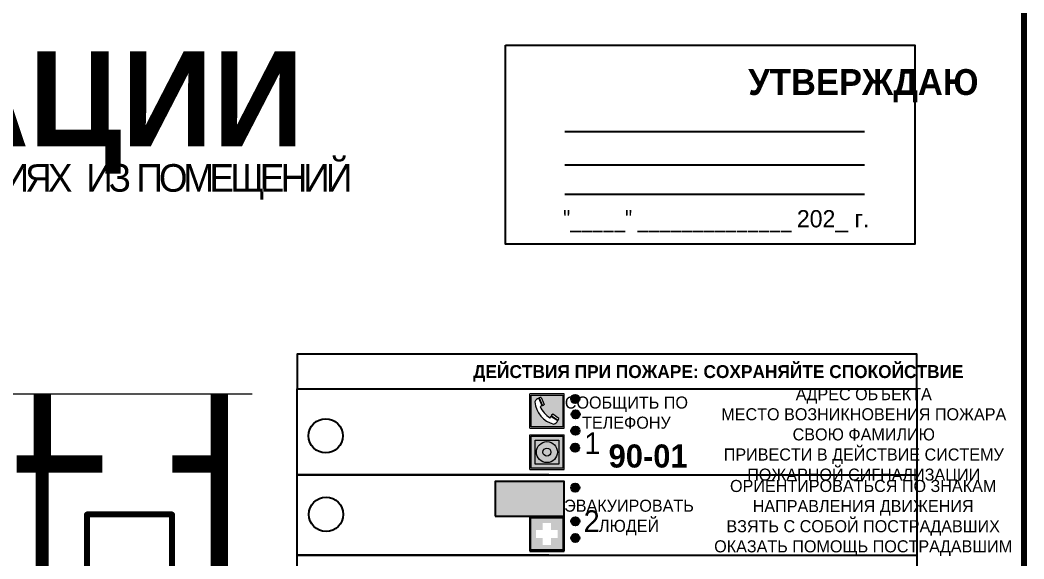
# Model space of a CAD drawing. Header units: millimetres. Extents: x 13114 to 67229, y 22859 to 38520.
# Drawn here: x 27667.4 to 27900.2, y 31554.9 to 31679.9 of the extents above; entities that cross this region are included whole.
import ezdxf

# ---------------------------------------------------------------- set-up
doc = ezdxf.new("R2010")
doc.units = ezdxf.units.MM
doc.styles.add('обычный', font='arial.ttf')

# ---------------------------------------------------------------- blocks, each defined once
blk = doc.blocks.new('A$C456E1F9C')
at = {"lineweight": 5}
h = blk.add_hatch(color=242, dxfattribs=at)
h.paths.add_polyline_path([(0.51, -1.47), (0.51, -13.26), (12.29, -13.26), (12.29, -1.47)])
h.paths.add_polyline_path([(5.42, -4.95, -0.254479), (4.78, -5.4), (3.52, -2.53, -0.209735), (4.23, -2.4)], flags=16)
h.paths.add_polyline_path([(8.53, -8.6), (10.87, -10.17), (10.54, -10.76), (8.03, -9.13, -0.192251)], flags=16)
h.paths.add_polyline_path([(4.61, -5.49, 0.005518), (3.87, -5.72, 0.128647), (7.49, -10.01, 0.00809), (7.83, -9.33), (10.47, -10.97, -0.16736), (8.99, -12.25, -0.327862), (1.95, -3.95, -0.166952), (3.36, -2.62)], flags=16)
at = {"color": 242, "lineweight": 5}
for p, q in [((0, -13.77), (0, -0.97)), ((12.8, -0.97), (0, -0.97)), ((4.61, -5.49), (3.36, -2.62)), ((3.52, -2.53), (4.78, -5.4)), ((4.23, -2.4), (5.42, -4.95)), ((12.8, -13.77), (12.8, -0.97)), ((7.83, -9.33), (10.47, -10.97)), ((8.03, -9.13), (10.54, -10.76)), ((10.81, -10.12), (8.53, -8.6)), ((10.54, -10.76), (10.8, -10.3)), ((10.8, -10.3), (10.81, -10.12)), ((0, -13.77), (12.8, -13.77))]:
    blk.add_line(p, q, dxfattribs=at)
blk.add_lwpolyline([(0.51, -1.47), (12.29, -1.47), (12.29, -13.26), (0.51, -13.26)], close=True, dxfattribs=at)
for centre, radius, start, end in [((4.59, -5.34), 2.99, 114.2845, 152.1974), ((4.02, -3.27), 0.891, 76.3284, 123.7092), ((11.12, -3.31), 9.19, 183.9915, 256.6009), ((14.98, -39.1), 35.17, 107.1487, 108.4135), ((13.86, -0.94), 11.08, 205.5536, 234.8762), ((4.68, -4.59), 0.824, 276.9621, 334.0723), ((-13.31, 0.8), 23.44, 332.5487, 334.4027), ((8.94, -9.5), 0.989, 114.4092, 157.9388), ((7.87, -9.46), 3, 291.9291, 329.9329)]:
    blk.add_arc(centre, radius, start, end, dxfattribs=at)
blk = doc.blocks.new('A$C54414219')
at = {"true_color": 0xffffff}
h = blk.add_hatch(color=7, dxfattribs=at)
h.paths.add_polyline_path([(2.39, -9.45), (2.39, -18.3), (11.23, -18.3), (11.23, -9.45)], flags=0)
h.paths.add_polyline_path([(10.71, -13.87, -1), (2.92, -13.87, -1)], flags=0)
h.paths.add_polyline_path([(8.3, -13.87, -1), (5.33, -13.87, -1)], flags=0)
h.paths.add_polyline_path([(0.41, -7.47), (0.41, -20.27), (13.21, -20.27), (13.21, -7.47)])
h.paths.add_polyline_path([(0.92, -19.77), (12.71, -19.77), (12.71, -7.98), (0.92, -7.98)], flags=16)
h.paths.add_polyline_path([(11.23, -9.45), (11.23, -18.3), (2.39, -18.3), (2.39, -9.45)], flags=0)
at = {"lineweight": 5}
h = blk.add_hatch(color=242, dxfattribs=at)
h.paths.add_polyline_path([(12.71, -7.98), (0.92, -7.98), (0.92, -19.77), (12.71, -19.77)])
h.paths.add_polyline_path([(11.23, -18.3), (2.39, -18.3), (2.39, -9.45), (11.23, -9.45)], flags=16)
h.paths.add_polyline_path([(10.71, -13.87, -1), (2.92, -13.87, -1)], flags=0)
h.paths.add_polyline_path([(8.3, -13.87, -1), (5.33, -13.87, -1)], flags=0)
at = {"true_color": 0xffffff}
h = blk.add_hatch(color=7, dxfattribs=at)
h.paths.add_polyline_path([(2.39, -9.45), (2.39, -18.3), (11.23, -18.3), (11.23, -9.45)])
h.paths.add_polyline_path([(10.71, -13.87, -1), (2.92, -13.87, -1)], flags=16)
h.paths.add_polyline_path([(8.3, -13.87, -1), (5.33, -13.87, -1)], flags=0)
at = {"lineweight": 5}
h = blk.add_hatch(color=242, dxfattribs=at)
h.paths.add_polyline_path([(2.92, -13.87, 1), (10.71, -13.87, 1)])
h.paths.add_polyline_path([(8.3, -13.87, -1), (5.33, -13.87, -1)], flags=16)
at = {"color": 242, "lineweight": 5}
for p, q in [((0.41, -20.27), (0.41, -7.47)), ((0.41, -7.47), (13.21, -7.47)), ((0.41, -7.47), (13.21, -7.47)), ((13.21, -20.27), (13.21, -7.47)), ((0.41, -20.27), (13.21, -20.27))]:
    blk.add_line(p, q, dxfattribs=at)
for points in [[(0.92, -7.98), (12.71, -7.98), (12.71, -19.77), (0.92, -19.77)], [(2.39, -9.45), (11.23, -9.45), (11.23, -18.3), (2.39, -18.3)]]:
    blk.add_lwpolyline(points, close=True, dxfattribs=at)
for radius in [3.89, 1.49]:
    blk.add_circle((6.81, -13.87), radius, dxfattribs=at)
blk = doc.blocks.new('A$C32E8229D')
at = {"true_color": 0xffffff}
blk.add_hatch(color=7, dxfattribs=at).paths.add_polyline_path([(0, 0), (0, -8), (16, -8), (16, 0)])
h = blk.add_hatch(color=126)
h.paths.add_polyline_path([(0.2, -0.2), (15.8, -0.2), (15.8, -7.8), (0.2, -7.8)])
h.paths.add_polyline_path([(13.49, -2.05), (12.08, -2.05), (11.37, -2.63, 0.162397), (11.29, -2.84), (11.29, -3.63), (10.35, -3.63), (10.35, -4.05), (11.68, -4.05), (11.68, -3.48), (12.26, -4.28), (11.29, -5.1), (11.29, -6.78), (11.85, -6.78), (11.85, -5.44), (12.8, -4.64), (12.8, -5.94), (14.46, -5.94), (14.46, -5.39), (13.45, -5.39), (13.45, -3.97), (12.46, -2.59), (13.15, -2.59), (13.69, -3.34), (14.18, -3)], flags=16)
h.paths.add_polyline_path([(10.74, -1.82, 1), (11.8, -1.82, 1)], flags=16)
h.paths.add_polyline_path([(9.39, -3.59), (5.99, -3.59), (6.56, -3.03), (5.91, -3.03), (5.1, -3.83), (5.91, -4.64), (6.56, -4.64), (5.99, -4.09), (9.39, -4.09)], flags=16)
h.paths.add_polyline_path([(4.29, -1.08), (1.72, -1.08), (1.72, -6.6), (4.29, -6.6)], flags=16)
at = {"color": 126}
blk.add_lwpolyline([(16, -8), (0, -8), (0, 0), (16, 0)], close=True, dxfattribs=at)
blk = doc.blocks.new('A$C18900ED3')
h = blk.add_hatch(color=126)
h.paths.add_polyline_path([(-0.18, -0.18), (-7.02, -0.18), (-7.02, -7.02), (-0.18, -7.02)])
h.paths.add_polyline_path([(-5.89, -4.46), (-5.89, -2.77), (-4.46, -2.77), (-4.46, -1.31), (-2.77, -1.31), (-2.77, -2.77), (-1.33, -2.77), (-1.33, -4.46), (-2.77, -4.46), (-2.77, -5.89), (-4.46, -5.89), (-4.46, -4.46)], flags=16)
at = {"color": 126}
for p, q in [((-7.2, 0), (-7.2, -7.2)), ((0, 0), (-7.2, 0)), ((0, -7.2), (0, 0)), ((-7.02, -7.02), (-7.02, -0.18)), ((-7.02, -0.18), (-0.18, -0.18)), ((-0.18, -0.18), (-0.18, -7.02)), ((-7.2, -7.2), (0, -7.2)), ((-0.18, -7.02), (-7.02, -7.02))]:
    blk.add_line(p, q, dxfattribs=at)

msp = doc.modelspace()

# ---------------------------------------------------------------- hatches: boundary and pattern name
at = {"lineweight": 0}
h = msp.add_hatch(color=256, dxfattribs=at)
h.dxf.hatch_style = 1
h.paths.add_polyline_path([(27795.17, 31591.98, 1), (27797.1, 31591.98, 1)])
h = msp.add_hatch(color=256, dxfattribs=at)
h.dxf.hatch_style = 1
h.paths.add_polyline_path([(27795.27, 31588.4, 1), (27797.21, 31588.4, 1)])
h = msp.add_hatch(color=256, dxfattribs=at)
h.dxf.hatch_style = 1
h.paths.add_polyline_path([(27795.24, 31584.59, 1), (27797.17, 31584.59, 1)])
h = msp.add_hatch(color=256, dxfattribs=at)
h.dxf.hatch_style = 1
h.paths.add_polyline_path([(27795.15, 31580.66, 1), (27797.08, 31580.66, 1)])
h = msp.add_hatch(color=256, dxfattribs=at)
h.dxf.hatch_style = 1
h.paths.add_polyline_path([(27795.16, 31571.39, 1), (27797.1, 31571.39, 1)])
h = msp.add_hatch(color=256, dxfattribs=at)
h.dxf.hatch_style = 1
h.paths.add_polyline_path([(27795.21, 31563.61, 1), (27797.14, 31563.61, 1)])
h = msp.add_hatch(color=256, dxfattribs=at)
h.dxf.hatch_style = 1
h.paths.add_polyline_path([(27795.2, 31559.71, 1), (27797.13, 31559.71, 1)])

# ---------------------------------------------------------------- linework, layer by layer
at = {"color": 1, "lineweight": 100}
msp.add_lwpolyline([(27300.23, 31685.65), (27900.23, 31685.65), (27900.23, 31290.65), (27300.23, 31290.65)], close=True, dxfattribs=at)
for points in [[(27779.95, 31674.09), (27874.95, 31674.09), (27874.95, 31627.89), (27779.95, 31627.89)], [(27731.63, 31594.34), (27875.39, 31594.34), (27875.39, 31602.39), (27731.63, 31602.39)], [(27731.63, 31594.34), (27875.39, 31594.34), (27875.39, 31536.94), (27731.63, 31536.94)]]:
    msp.add_lwpolyline(points, close=True)
for points in [[(27793.7, 31654.05), (27863.23, 31654.05)], [(27793.7, 31646.28), (27863.23, 31646.28)], [(27793.7, 31639.5), (27863.23, 31639.5)], [(27790.04, 31574.34), (27731.63, 31574.34), (27875.39, 31574.34)], [(27790.04, 31555.77), (27731.63, 31555.77), (27875.39, 31555.77)]]:
    msp.add_lwpolyline(points)
at = {"lineweight": 0}
msp.add_lwpolyline([(27721.21, 31593.07), (27664.94, 31593.07)], dxfattribs=at)
for points, const_width in [([(27672.49, 31576.9), (27672.49, 31593.07)], 4), ([(27713.59, 31576.9), (27713.59, 31593.07)], 4), ([(27672.49, 31496.9), (27672.49, 31576.9)], 3)]:
    msp.add_lwpolyline(points, dxfattribs=dict(at, const_width=const_width))
at = {"lineweight": 100, "const_width": 4}
for points in [[(27686.44, 31576.9), (27666.55, 31576.9)], [(27702.71, 31576.9), (27713.59, 31576.9), (27713.59, 31518.42)]]:
    msp.add_lwpolyline(points, dxfattribs=at)
at = {"color": 126, "lineweight": 100, "true_color": 0x008754}
msp.add_lwpolyline([(27702.67, 31540.04), (27702.67, 31565.13), (27682.87, 31565.13), (27682.87, 31509.92), (27696.17, 31509.92), (27696.17, 31486.56), (27384.95, 31486.56), (27384.95, 31360.08)], dxfattribs=at)
for centre, radius in [((27796.14, 31591.98), 0.966), ((27796.24, 31588.4), 0.966), ((27738.25, 31583.42), 3.98), ((27796.2, 31584.59), 0.966), ((27796.12, 31580.66), 0.966), ((27796.13, 31571.39), 0.966), ((27738.35, 31565.19), 3.98), ((27796.17, 31563.61), 0.966), ((27796.16, 31559.71), 0.966)]:
    msp.add_circle(centre, radius)

# ---------------------------------------------------------------- block references
for name, p, xscale, yscale, zscale in [('A$C456E1F9C', (27785.58, 31593.8), 0.625, 0.625, 0.625), ('A$C54414219', (27785.32, 31588.31), 0.625, 0.625, 0.625), ('A$C18900ED3', (27793.58, 31564.66), 1.111111111007631, 1.111111111007631, 1.111111111007631)]:
    msp.add_blockref(name, p, dxfattribs=dict(xscale=xscale, yscale=yscale, zscale=zscale))
at = {"xscale": -1}
msp.add_blockref('A$C32E8229D', (27793.58, 31572.81), dxfattribs=at)

# ---------------------------------------------------------------- texts
at = {"lineweight": 0, "style": 'обычный'}
for s, insert, char_height, width, attachment_point in [('{\\fProxima Nova Rg|b1|i0|c204|p2;ПЛАН ЭВАКУАЦИИ}', (27456.04, 31672.61), 22, 493.8901, 1), ('\\pi-18,l18,t18;{\\fProxima Nova Rg|b1|i0|c204|p2;УТВЕРЖДАЮ\\H1.1997x; }', (27862.99, 31664.63), 6, 126.6484, 5), ('{\\fArial Narrow|b0|i0|c204|p34;"_____" ______________ \\fProxima Nova Rg|b0|i0|c204|p2;202_ г. }', (27828.86, 31633.21), 4, 78.6503, 5), ('{\\fProxima Nova Rg|b1|i0|c204|p2;ДЕЙСТВИЯ ПРИ ПОЖАРЕ: СОХРАНЯЙТЕ СПОКОЙСТВИЕ\\H1.6644x; }', (27829.34, 31597.89), 3, 175.1736, 5), ('\\pi-8.4,l8.4,t8.4;{\\fProxima Nova Rg|b0|i0|c204|p2;АДРЕС ОБЪЕКТА\\PМЕСТО ВОЗНИКНОВЕНИЯ ПОЖАРА \\PСВОЮ ФАМИЛИЮ\\PПРИВЕСТИ В ДЕЙСТВИЕ СИСТЕМУ \\PПОЖАРНОЙ СИГНАЛИЗАЦИИ}', (27863.08, 31583.35), 2.8, 126.6484, 5), ('{\\fProxima Nova Rg|b0|i0|c204|p2;СООБЩИТЬ ПО \\PТЕЛЕФОНУ}', (27808.01, 31588.79), 2.8, 126.6484, 5), ('{\\fProxima Nova Rg|b0|i0|c204|p2;1\\H1.1667x; }', (27800.11, 31581.72), 5, 126.6484, 5), ('{\\fProxima Nova Rg|b1|i0|c204|p2;\\H1.0714x;90-01\\fProxima Nova Rg|b0|i0|c204|p2;\\H0.93331x; \\H1.3449x; }', (27813.05, 31578.7), 5, 126.6484, 5), ('\\pi-8.4,l8.4,t8.4;{\\fProxima Nova Rg|b0|i0|c204|p2;ОРИЕНТИРОВАТЬСЯ ПО ЗНАКАМ \\PНАПРАВЛЕНИЯ ДВИЖЕНИЯ\\PВЗЯТЬ С СОБОЙ ПОСТРАДАВШИХ\\PОКАЗАТЬ ПОМОЩЬ ПОСТРАДАВШИМ}', (27862.94, 31564.38), 2.8, 126.6484, 5), ('{\\fProxima Nova Rg|b0|i0|c204|p2;ЭВАКУИРОВАТЬ \\PЛЮДЕЙ}', (27808.62, 31564.47), 2.8, 126.6484, 5), ('{\\fProxima Nova Rg|b0|i0|c204|p2;2\\H1.1967x; }', (27799.96, 31563.64), 5, 126.6484, 5)]:
    msp.add_mtext(s, dxfattribs=dict(at, insert=insert, char_height=char_height, width=width, attachment_point=attachment_point))
at = {"color": 0, "lineweight": 0, "insert": (27606.04, 31646.63), "char_height": 8, "width": 449.2158, "attachment_point": 5, "style": 'обычный'}
msp.add_mtext('{\\fArial Black|b1|i0|c204|p34;\\H2x;\\T0.85;  \\fArial Narrow|b0|i0|c204|p34;\\H0.8x;\\W0.9;\\P\\fProxima Nova Rg|b0|i0|c204|p2;\\H0.5x;\\W1;\\C256;ПРИ ПОЖАРЕ  ИЛИ ДРУГИХ ЧРЕЗВЫЧАЙНЫХ СИТУАЦИЯХ  ИЗ ПОМЕЩЕНИЙ \\fProxima Nova Rg|b1|i0|c204|p2;\\H1.25x;\\PХМЦ:   АБК 3 ЭТАЖ }', dxfattribs=at)

doc.saveas('drawing.dxf')
